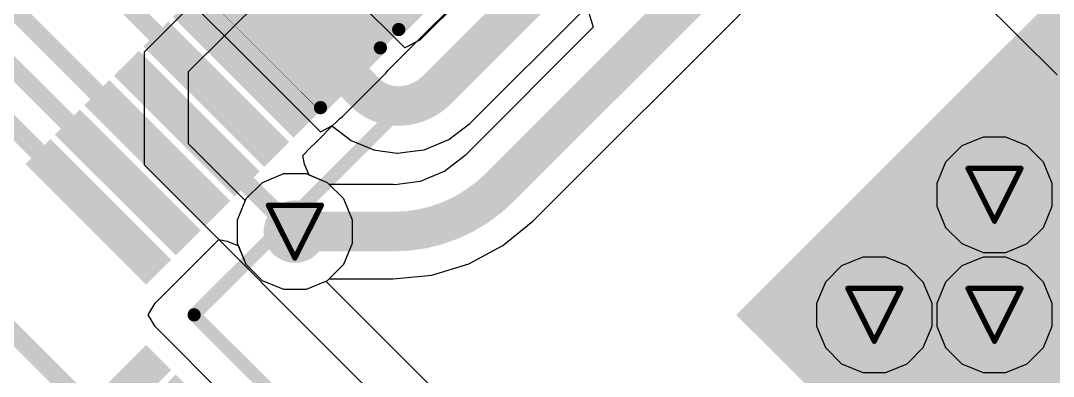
# Model space of a CAD drawing. Header units: inches. Extents: x 0 to 211, y 0 to 201.
# Drawn here: x 1.7526 to 2.1429, y 2.3402 to 2.4749 of the extents above; entities that cross this region are included whole.
import ezdxf

# ---------------------------------------------------------------- set-up
doc = ezdxf.new("R2010")
doc.units = ezdxf.units.IN
doc.header["$MEASUREMENT"] = 0
for name, color, linetype in [('Bottom Layer', 5, 'Continuous'), ('Bottom Overlay', 54, 'Continuous'), ('Bottom Paste', 16, 'Continuous'), ('Bottom Solder', 6, 'Continuous'), ('Drill Drawing', 1, 'Continuous'), ('Layer 1', 16, 'Continuous'), ('Layer 2', 76, 'Continuous'), ('Top Layer', 1, 'Continuous'), ('Top Overlay', 2, 'Continuous'), ('Top Paste', 8, 'Continuous'), ('Top Solder', 216, 'Continuous'), ('Via Holes', 16, 'Continuous')]:
    doc.layers.add(name, color=color, linetype=linetype)

# ---------------------------------------------------------------- blocks, each defined once
blk = doc.blocks.new('LQFP_128_EP_14_14__64')
at = {"layer": 'Top Layer'}
for points in [[(-0.09842499999999997, -0.09842500000000003), (-0.09842500000000003, 0.09842499999999997), (0.09842499999999997, 0.09842500000000003), (0.09842500000000003, -0.09842499999999997)], [(-0.2696726, -0.114163), (-0.2696726, -0.122037), (-0.3287276, -0.122037), (-0.3287276, -0.114163)], [(-0.2696726, -0.129923), (-0.2696726, -0.137797), (-0.3287276, -0.137797), (-0.3287276, -0.129923)], [(-0.2696725, -0.145663), (-0.2696725, -0.153537), (-0.3287275, -0.153537), (-0.3287275, -0.145663)], [(-0.2696726, -0.161413), (-0.2696726, -0.169287), (-0.3287276, -0.169287), (-0.3287276, -0.161413)], [(-0.2696725, -0.177163), (-0.2696725, -0.185037), (-0.3287275, -0.185037), (-0.3287275, -0.177163)], [(-0.2696725, -0.192913), (-0.2696725, -0.200787), (-0.3287275, -0.200787), (-0.3287275, -0.192913)], [(-0.2696726, -0.208663), (-0.2696726, -0.216537), (-0.3287276, -0.216537), (-0.3287276, -0.208663)], [(-0.2696725, -0.224413), (-0.2696725, -0.232287), (-0.3287275, -0.232287), (-0.3287275, -0.224413)], [(-0.2696725, -0.240163), (-0.2696725, -0.248037), (-0.3287275, -0.248037), (-0.3287275, -0.240163)], [(-0.248037, -0.2696725), (-0.240163, -0.2696725), (-0.240163, -0.3287275), (-0.248037, -0.3287275)]]:
    blk.add_hatch(color=1, dxfattribs=at).paths.add_polyline_path(points)
at = {"layer": 'Top Paste'}
for points in [[(-0.09842499999999997, -0.09842500000000003), (-0.09842500000000003, 0.09842499999999997), (0.09842499999999997, 0.09842500000000003), (0.09842500000000003, -0.09842499999999997)], [(-0.2696726, -0.114163), (-0.2696726, -0.122037), (-0.3287276, -0.122037), (-0.3287276, -0.114163)], [(-0.2696726, -0.129923), (-0.2696726, -0.137797), (-0.3287276, -0.137797), (-0.3287276, -0.129923)], [(-0.2696725, -0.145663), (-0.2696725, -0.153537), (-0.3287275, -0.153537), (-0.3287275, -0.145663)], [(-0.2696726, -0.161413), (-0.2696726, -0.169287), (-0.3287276, -0.169287), (-0.3287276, -0.161413)], [(-0.2696725, -0.177163), (-0.2696725, -0.185037), (-0.3287275, -0.185037), (-0.3287275, -0.177163)], [(-0.2696725, -0.192913), (-0.2696725, -0.200787), (-0.3287275, -0.200787), (-0.3287275, -0.192913)], [(-0.2696726, -0.208663), (-0.2696726, -0.216537), (-0.3287276, -0.216537), (-0.3287276, -0.208663)], [(-0.2696725, -0.224413), (-0.2696725, -0.232287), (-0.3287275, -0.232287), (-0.3287275, -0.224413)], [(-0.2696725, -0.240163), (-0.2696725, -0.248037), (-0.3287275, -0.248037), (-0.3287275, -0.240163)], [(-0.248037, -0.2696725), (-0.240163, -0.2696725), (-0.240163, -0.3287275), (-0.248037, -0.3287275)]]:
    blk.add_hatch(color=8, dxfattribs=at).paths.add_polyline_path(points)
at = {"layer": 'Top Solder'}
for points in [[(-0.1011809, -0.1011809), (-0.1011809, 0.1011809), (0.1011809, 0.1011809), (0.1011809, -0.1011809)], [(-0.2669167, -0.1114071), (-0.2669167, -0.1247929), (-0.3314835, -0.1247929), (-0.3314835, -0.1114071)], [(-0.2669167, -0.1271671), (-0.2669167, -0.1405529), (-0.3314835, -0.1405529), (-0.3314835, -0.1271671)], [(-0.2669166, -0.1429071), (-0.2669166, -0.1562929), (-0.3314834, -0.1562929), (-0.3314834, -0.1429071)], [(-0.2669167, -0.1586571), (-0.2669167, -0.1720429), (-0.3314835, -0.1720429), (-0.3314835, -0.1586571)], [(-0.2669166, -0.1744071), (-0.2669166, -0.1877929), (-0.3314834, -0.1877929), (-0.3314834, -0.1744071)], [(-0.2669166, -0.1901571), (-0.2669166, -0.2035429), (-0.3314834, -0.2035429), (-0.3314834, -0.1901571)], [(-0.2669167, -0.2059071), (-0.2669167, -0.2192929), (-0.3314835, -0.2192929), (-0.3314835, -0.2059071)], [(-0.2669166, -0.2216571), (-0.2669166, -0.2350429), (-0.3314834, -0.2350429), (-0.3314834, -0.2216571)], [(-0.2669166, -0.2374071), (-0.2669166, -0.2507929), (-0.3314834, -0.2507929), (-0.3314834, -0.2374071)], [(-0.2507929, -0.2669166), (-0.2374071, -0.2669166), (-0.2374071, -0.3314834), (-0.2507929, -0.3314834)], [(-0.2350429, -0.2669166), (-0.2216571, -0.2669166), (-0.2216571, -0.3314834), (-0.2350429, -0.3314834)]]:
    blk.add_hatch(color=216, dxfattribs=at).paths.add_polyline_path(points)
at = {"layer": 'Top Overlay'}
for points in [[(-0.24606, -0.24606, 0.005, 0.005, 0), (-0.24606, 0.24606, 0.005, 0.005, 0)], [(-0.24606, -0.24606, 0.005, 0.005, 0), (0.24606, -0.24606, 0.005, 0.005, 0)]]:
    blk.add_lwpolyline(points, format="xyseb", dxfattribs=at)
blk.add_lwpolyline([(-0.24731, -0.24606, 0.0025, 0.0025, 1), (-0.24481, -0.24606, 0.0025, 0.0025, 1)], format="xyseb", close=True, dxfattribs=at)
blk.add_lwpolyline([(-0.24731, -0.24606, 0.0025, 0.0025, 1), (-0.24481, -0.24606, 0.0025, 0.0025, 1)], format="xyseb", close=True, dxfattribs=at)
blk = doc.blocks.new('R___0402_B_164')
at = {"layer": 'Bottom Layer'}
for points in [[(-0.009500000000000001, 0.0125), (-0.009499999999999998, -0.0125), (-0.0275, -0.0125), (-0.0275, 0.0125)], [(0.0275, 0.0125), (0.0275, -0.0125), (0.009500000000000001, -0.0125), (0.009499999999999998, 0.0125)]]:
    blk.add_hatch(color=5, dxfattribs=at).paths.add_polyline_path(points)
at = {"layer": 'Bottom Paste'}
for points in [[(-0.009500000000000001, 0.0125), (-0.009499999999999998, -0.0125), (-0.0275, -0.0125), (-0.0275, 0.0125)], [(0.0275, 0.0125), (0.0275, -0.0125), (0.009500000000000001, -0.0125), (0.009499999999999998, 0.0125)]]:
    blk.add_hatch(color=16, dxfattribs=at).paths.add_polyline_path(points)
at = {"layer": 'Bottom Solder'}
for points in [[(-0.007334600000000002, 0.0146654), (-0.007334599999999998, -0.0146654), (-0.0296654, -0.0146654), (-0.0296654, 0.0146654)], [(0.0296654, 0.0146654), (0.0296654, -0.0146654), (0.007334600000000002, -0.0146654), (0.007334599999999998, 0.0146654)]]:
    blk.add_hatch(color=6, dxfattribs=at).paths.add_polyline_path(points)
at = {"layer": 'Bottom Overlay'}
for points in [[(0.031, 0.016, 0.005, 0.005, 0), (-0.031, 0.016, 0.005, 0.005, 0)], [(-0.031, 0.016, 0.005, 0.005, 0), (-0.031, -0.016, 0.005, 0.005, 0)], [(0.032, 0.017, 0.000127, 0.000127, 0), (-0.032, 0.017, 0.000127, 0.000127, 0)], [(0.031, 0.016, 0.005, 0.005, 0), (0.031, -0.016, 0.005, 0.005, 0)], [(0.031, -0.016, 0.005, 0.005, 0), (-0.031, -0.016, 0.005, 0.005, 0)]]:
    blk.add_lwpolyline(points, format="xyseb", dxfattribs=at)
for points in [[(-0.03225, 0.016, 0.0025, 0.0025, 1), (-0.02975, 0.016, 0.0025, 0.0025, 1)], [(-0.03225, 0.016, 0.0025, 0.0025, 1), (-0.02975, 0.016, 0.0025, 0.0025, 1)], [(-0.0320317, 0.017, 6.35e-05, 6.35e-05, 1), (-0.0319683, 0.017, 6.35e-05, 6.35e-05, 1)], [(0.02975, 0.016, 0.0025, 0.0025, 1), (0.03225, 0.016, 0.0025, 0.0025, 1)], [(0.02975, 0.016, 0.0025, 0.0025, 1), (0.03225, 0.016, 0.0025, 0.0025, 1)], [(0.0319683, 0.017, 6.35e-05, 6.35e-05, 1), (0.0320317, 0.017, 6.35e-05, 6.35e-05, 1)], [(-0.03225, -0.016, 0.0025, 0.0025, 1), (-0.02975, -0.016, 0.0025, 0.0025, 1)], [(-0.03225, -0.016, 0.0025, 0.0025, 1), (-0.02975, -0.016, 0.0025, 0.0025, 1)], [(0.02975, -0.016, 0.0025, 0.0025, 1), (0.03225, -0.016, 0.0025, 0.0025, 1)], [(0.02975, -0.016, 0.0025, 0.0025, 1), (0.03225, -0.016, 0.0025, 0.0025, 1)]]:
    blk.add_lwpolyline(points, format="xyseb", close=True, dxfattribs=at)
blk = doc.blocks.new('C___0402_B_350')
at = {"layer": 'Bottom Layer'}
for points in [[(-0.009500000000000001, 0.0125), (-0.009499999999999998, -0.0125), (-0.0275, -0.0125), (-0.0275, 0.0125)], [(0.0275, 0.0125), (0.0275, -0.0125), (0.009500000000000001, -0.0125), (0.009499999999999998, 0.0125)]]:
    blk.add_hatch(color=5, dxfattribs=at).paths.add_polyline_path(points)
at = {"layer": 'Bottom Paste'}
for points in [[(-0.009500000000000001, 0.0125), (-0.009499999999999998, -0.0125), (-0.0275, -0.0125), (-0.0275, 0.0125)], [(0.0275, 0.0125), (0.0275, -0.0125), (0.009500000000000001, -0.0125), (0.009499999999999998, 0.0125)]]:
    blk.add_hatch(color=16, dxfattribs=at).paths.add_polyline_path(points)
at = {"layer": 'Bottom Solder'}
for points in [[(-0.007137800000000001, 0.0148622), (-0.007137799999999999, -0.0148622), (-0.0298622, -0.0148622), (-0.0298622, 0.0148622)], [(0.0298622, 0.0148622), (0.0298622, -0.0148622), (0.007137800000000001, -0.0148622), (0.007137799999999999, 0.0148622)]]:
    blk.add_hatch(color=6, dxfattribs=at).paths.add_polyline_path(points)
at = {"layer": 'Bottom Overlay'}
for points in [[(-0.011, 0.016, 0.005, 0.005, 0), (-0.031, 0.016, 0.005, 0.005, 0)], [(-0.031, 0.016, 0.005, 0.005, 0), (-0.031, -0.016, 0.005, 0.005, 0)], [(0.031, 0.016, 0.005, 0.005, 0), (0.011, 0.016, 0.005, 0.005, 0)], [(0.031, 0.016, 0.005, 0.005, 0), (0.031, -0.016, 0.005, 0.005, 0)], [(-0.011, -0.016, 0.005, 0.005, 0), (-0.031, -0.016, 0.005, 0.005, 0)], [(0.031, -0.016, 0.005, 0.005, 0), (0.011, -0.016, 0.005, 0.005, 0)]]:
    blk.add_lwpolyline(points, format="xyseb", dxfattribs=at)
for points in [[(-0.03225, 0.016, 0.0025, 0.0025, 1), (-0.02975, 0.016, 0.0025, 0.0025, 1)], [(-0.03225, 0.016, 0.0025, 0.0025, 1), (-0.02975, 0.016, 0.0025, 0.0025, 1)], [(-0.01225, 0.016, 0.0025, 0.0025, 1), (-0.00975, 0.016, 0.0025, 0.0025, 1)], [(0.00975, 0.016, 0.0025, 0.0025, 1), (0.01225, 0.016, 0.0025, 0.0025, 1)], [(0.02975, 0.016, 0.0025, 0.0025, 1), (0.03225, 0.016, 0.0025, 0.0025, 1)], [(0.02975, 0.016, 0.0025, 0.0025, 1), (0.03225, 0.016, 0.0025, 0.0025, 1)], [(-0.03225, -0.016, 0.0025, 0.0025, 1), (-0.02975, -0.016, 0.0025, 0.0025, 1)], [(-0.03225, -0.016, 0.0025, 0.0025, 1), (-0.02975, -0.016, 0.0025, 0.0025, 1)], [(-0.01225, -0.016, 0.0025, 0.0025, 1), (-0.00975, -0.016, 0.0025, 0.0025, 1)], [(0.00975, -0.016, 0.0025, 0.0025, 1), (0.01225, -0.016, 0.0025, 0.0025, 1)], [(0.02975, -0.016, 0.0025, 0.0025, 1), (0.03225, -0.016, 0.0025, 0.0025, 1)], [(0.02975, -0.016, 0.0025, 0.0025, 1), (0.03225, -0.016, 0.0025, 0.0025, 1)]]:
    blk.add_lwpolyline(points, format="xyseb", close=True, dxfattribs=at)

msp = doc.modelspace()

# ---------------------------------------------------------------- hatches: boundary and pattern name
at = {"layer": 'Bottom Layer'}
h = msp.add_hatch(color=5, dxfattribs=at)
edge = h.paths.add_edge_path()
edge.add_arc((2.1207111, 2.4089665), 0.011811, 0, 360)
h = msp.add_hatch(color=5, dxfattribs=at)
edge = h.paths.add_edge_path()
edge.add_arc((1.856263, 2.3950266), 0.011811, 0, 360)
h = msp.add_hatch(color=5, dxfattribs=at)
edge = h.paths.add_edge_path()
edge.add_arc((2.075278, 2.3635333), 0.011811, 0, 360)
h = msp.add_hatch(color=5, dxfattribs=at)
edge = h.paths.add_edge_path()
edge.add_arc((2.1207112, 2.3635333), 0.011811, 0, 360)
at = {"layer": 'Layer 1'}
h = msp.add_hatch(color=16, dxfattribs=at)
edge = h.paths.add_edge_path()
edge.add_arc((2.1207111, 2.4089665), 0.011811, 0, 360)
h = msp.add_hatch(color=16, dxfattribs=at)
edge = h.paths.add_edge_path()
edge.add_arc((1.856263, 2.3950266), 0.011811, 0, 360)
h = msp.add_hatch(color=16, dxfattribs=at)
edge = h.paths.add_edge_path()
edge.add_arc((2.075278, 2.3635333), 0.011811, 0, 360)
h = msp.add_hatch(color=16, dxfattribs=at)
edge = h.paths.add_edge_path()
edge.add_arc((2.1207112, 2.3635333), 0.011811, 0, 360)
at = {"layer": 'Layer 2'}
h = msp.add_hatch(color=76, dxfattribs=at)
edge = h.paths.add_edge_path()
edge.add_arc((2.1207111, 2.4089665), 0.011811, 0, 360)
h = msp.add_hatch(color=76, dxfattribs=at)
edge = h.paths.add_edge_path()
edge.add_arc((1.856263, 2.3950266), 0.011811, 0, 360)
h = msp.add_hatch(color=76, dxfattribs=at)
edge = h.paths.add_edge_path()
edge.add_arc((2.075278, 2.3635333), 0.011811, 0, 360)
h = msp.add_hatch(color=76, dxfattribs=at)
edge = h.paths.add_edge_path()
edge.add_arc((2.1207112, 2.3635333), 0.011811, 0, 360)
at = {"layer": 'Top Layer'}
msp.add_hatch(color=1, dxfattribs=at).paths.add_polyline_path([(1.8051317, 2.5074119), (1.8668899, 2.4456537), (1.8836087, 2.4623725), (1.8218505, 2.5241307)])
h = msp.add_hatch(color=1, dxfattribs=at)
edge = h.paths.add_edge_path()
edge.add_arc((2.1207111, 2.4089665), 0.011811, 0, 360)
h = msp.add_hatch(color=1, dxfattribs=at)
edge = h.paths.add_edge_path()
edge.add_arc((1.856263, 2.3950266), 0.011811, 0, 360)
h = msp.add_hatch(color=1, dxfattribs=at)
edge = h.paths.add_edge_path()
edge.add_arc((2.075278, 2.3635333), 0.011811, 0, 360)
h = msp.add_hatch(color=1, dxfattribs=at)
edge = h.paths.add_edge_path()
edge.add_arc((2.1207112, 2.3635333), 0.011811, 0, 360)
at = {"layer": 'Via Holes'}
h = msp.add_hatch(color=7, dxfattribs=at)
edge = h.paths.add_edge_path()
edge.add_arc((2.1207111, 2.4089665), 0.0059055, 0, 360)
h = msp.add_hatch(color=7, dxfattribs=at)
edge = h.paths.add_edge_path()
edge.add_arc((1.856263, 2.3950266), 0.0059055, 0, 360)
h = msp.add_hatch(color=7, dxfattribs=at)
edge = h.paths.add_edge_path()
edge.add_arc((2.075278, 2.3635333), 0.0059055, 0, 360)
h = msp.add_hatch(color=7, dxfattribs=at)
edge = h.paths.add_edge_path()
edge.add_arc((2.1207112, 2.3635333), 0.0059055, 0, 360)

# ---------------------------------------------------------------- linework, layer by layer
at = {"layer": 'Bottom Layer'}
for p, q in [((1.9461986, 2.399034), (2.0761859, 2.5290213)), ((1.9458071, 2.5098043), (1.9035324, 2.4675297)), ((1.897756, 2.4645757), (1.8715886, 2.490743)), ((1.8129032, 2.4857888), (1.8390662, 2.4596258)), ((1.9225211, 2.4360512), (1.9662512, 2.4797814)), ((1.9666768, 2.4798789), (1.96905, 2.4723526)), ((1.96905, 2.4723526), (1.920965, 2.4242676)), ((1.9035324, 2.4675297), (1.897756, 2.4645757)), ((1.8390662, 2.4596258), (1.8659362, 2.4327558)), ((1.9144862, 2.4298959), (1.9224195, 2.4359833)), ((1.9224195, 2.4359833), (1.9225211, 2.4360512)), ((1.8659362, 2.4327558), (1.8702057, 2.4350727)), ((1.8702057, 2.4350727), (1.8702121, 2.4350663)), ((1.8702121, 2.4350663), (1.8706333, 2.4347849)), ((1.8706333, 2.4347849), (1.8775721, 2.4294605)), ((1.8775721, 2.4294605), (1.8860563, 2.4259462)), ((1.9051646, 2.4260348), (1.9144862, 2.4298959)), ((1.8860563, 2.4259462), (1.8885348, 2.4256199)), ((1.8885348, 2.4256199), (1.8949696, 2.4247438)), ((1.8949696, 2.4247438), (1.895161, 2.4247057)), ((1.895161, 2.4247057), (1.895161, 2.4247055)), ((1.895161, 2.4247055), (1.8951615, 2.4247054)), ((1.8951615, 2.4247054), (1.8951628, 2.4247057)), ((1.8951628, 2.4247057), (1.8978068, 2.4250587)), ((1.8978068, 2.4250587), (1.9019037, 2.4256055)), ((1.9019037, 2.4256055), (1.9051646, 2.4260348)), ((1.920965, 2.4242676), (1.9206614, 2.4238132)), ((1.9206614, 2.4238132), (1.9129939, 2.4179297)), ((1.8519245, 2.4168376), (1.8439081, 2.4135171)), ((1.8606015, 2.4168376), (1.8519245, 2.4168376)), ((1.8686179, 2.4135171), (1.8606015, 2.4168376)), ((1.9129939, 2.4179297), (1.9035654, 2.4140243)), ((1.8439081, 2.4135171), (1.8377725, 2.4073815)), ((1.8692656, 2.4128694), (1.8686179, 2.4135171)), ((1.8934474, 2.4128694), (1.8692656, 2.4128694)), ((1.8939834, 2.4127628), (1.8934474, 2.4128694)), ((1.9035654, 2.4140243), (1.8939834, 2.4127628)), ((1.8377725, 2.4073815), (1.834452, 2.3993651)), ((1.834452, 2.3993651), (1.834452, 2.3906881)), ((1.9349029, 2.3897427), (1.9462102, 2.3990224)), ((1.9462102, 2.3990224), (1.9461986, 2.399034)), ((1.834452, 2.3906881), (1.8377725, 2.3826717)), ((1.9220024, 2.3828472), (1.9349029, 2.3897427)), ((1.8377725, 2.3826717), (1.8439081, 2.3765361)), ((1.9080046, 2.3786011), (1.9220024, 2.3828472)), ((1.8934474, 2.3771673), (1.9080046, 2.3786011)), ((1.8439081, 2.3765361), (1.8519245, 2.3732156)), ((1.8606015, 2.3732156), (1.8686179, 2.3765361)), ((1.8686179, 2.3765361), (1.8692656, 2.3771838)), ((1.8692656, 2.3771838), (1.8934474, 2.3771838)), ((1.8934474, 2.3771838), (1.8934474, 2.3771673)), ((1.8519245, 2.3732156), (1.8606015, 2.3732156))]:
    msp.add_line(p, q, dxfattribs=at)
for points in [[(1.9335818, 2.4116508, 0.015, 0.015, 0), (2.0635691, 2.5416381, 0.015, 0.015, 0)], [(1.9099043, 2.448668, 0.015, 0.015, 0), (1.9676181, 2.5063818, 0.015, 0.015, 0)], [(1.8684111, 2.4621007, 0.015, 0.015, 0), (1.8684113, 2.4621007, 0.015, 0.015, 0)], [(1.8684113, 2.4621007, 0.015, 0.015, 0), (1.8828224, 2.4476895, 0.015, 0.015, 0)], [(1.9099043, 2.448668, 0.015, 0.015, -0.1992946027840899), (1.8951612, 2.4425485, 0.015, 0.015, 0)], [(1.8828224, 2.4476895, 0.015, 0.015, 0), (1.8828288, 2.4476831, 0.015, 0.015, 0)], [(1.8951612, 2.4425485, 0.015, 0.015, -0.199868726056772), (1.8828288, 2.4476831, 0.015, 0.015, 0)], [(1.9335818, 2.4116508, 0.015, 0.015, -0.198912367379658), (1.8934474, 2.3950266, 0.015, 0.015, 0)], [(1.856263, 2.3950266, 0.015, 0.015, 0), (1.8934474, 2.3950266, 0.015, 0.015, 0)]]:
    msp.add_lwpolyline(points, format="xyseb", dxfattribs=at)
for points in [[(1.8646611, 2.4621007, 0.0075, 0.0075, 1), (1.8721611, 2.4621007, 0.0075, 0.0075, 1)], [(1.8646613, 2.4621007, 0.0075, 0.0075, 1), (1.8721613, 2.4621007, 0.0075, 0.0075, 1)], [(1.8646613, 2.4621007, 0.0075, 0.0075, 1), (1.8721613, 2.4621007, 0.0075, 0.0075, 1)], [(1.9061543, 2.448668, 0.0075, 0.0075, 1), (1.9136543, 2.448668, 0.0075, 0.0075, 1)], [(1.9061543, 2.448668, 0.0075, 0.0075, 1), (1.9136543, 2.448668, 0.0075, 0.0075, 1)], [(1.8790724, 2.4476895, 0.0075, 0.0075, 1), (1.8865724, 2.4476895, 0.0075, 0.0075, 1)], [(1.8790724, 2.4476895, 0.0075, 0.0075, 1), (1.8865724, 2.4476895, 0.0075, 0.0075, 1)], [(1.8790788, 2.4476831, 0.0075, 0.0075, 1), (1.8865788, 2.4476831, 0.0075, 0.0075, 1)], [(1.8790788, 2.4476831, 0.0075, 0.0075, 1), (1.8865788, 2.4476831, 0.0075, 0.0075, 1)], [(1.8914112, 2.4425485, 0.0075, 0.0075, 1), (1.8989112, 2.4425485, 0.0075, 0.0075, 1)], [(1.8914112, 2.4425485, 0.0075, 0.0075, 1), (1.8989112, 2.4425485, 0.0075, 0.0075, 1)], [(1.9298318, 2.4116508, 0.0075, 0.0075, 1), (1.9373318, 2.4116508, 0.0075, 0.0075, 1)], [(1.9298318, 2.4116508, 0.0075, 0.0075, 1), (1.9373318, 2.4116508, 0.0075, 0.0075, 1)], [(1.852513, 2.3950266, 0.0075, 0.0075, 1), (1.860013, 2.3950266, 0.0075, 0.0075, 1)], [(1.8896974, 2.3950266, 0.0075, 0.0075, 1), (1.8971974, 2.3950266, 0.0075, 0.0075, 1)], [(1.8896974, 2.3950266, 0.0075, 0.0075, 1), (1.8971974, 2.3950266, 0.0075, 0.0075, 1)]]:
    msp.add_lwpolyline(points, format="xyseb", close=True, dxfattribs=at)
at = {"layer": 'Drill Drawing'}
for points in [[(2.1107111, 2.4189665, 0.002, 0.002, 0), (2.1307111, 2.4189665, 0.002, 0.002, 0)], [(2.1107111, 2.4189665, 0.002, 0.002, 0), (2.1207111, 2.3989665, 0.002, 0.002, 0)], [(2.1207111, 2.3989665, 0.002, 0.002, 0), (2.1307111, 2.4189665, 0.002, 0.002, 0)], [(1.846263, 2.4050266, 0.002, 0.002, 0), (1.866263, 2.4050266, 0.002, 0.002, 0)], [(1.846263, 2.4050266, 0.002, 0.002, 0), (1.856263, 2.3850266, 0.002, 0.002, 0)], [(1.856263, 2.3850266, 0.002, 0.002, 0), (1.866263, 2.4050266, 0.002, 0.002, 0)], [(2.065278, 2.3735333, 0.002, 0.002, 0), (2.085278, 2.3735333, 0.002, 0.002, 0)], [(2.065278, 2.3735333, 0.002, 0.002, 0), (2.075278, 2.3535333, 0.002, 0.002, 0)], [(2.075278, 2.3535333, 0.002, 0.002, 0), (2.085278, 2.3735333, 0.002, 0.002, 0)], [(2.1107112, 2.3735333, 0.002, 0.002, 0), (2.1307112, 2.3735333, 0.002, 0.002, 0)], [(2.1107112, 2.3735333, 0.002, 0.002, 0), (2.1207112, 2.3535333, 0.002, 0.002, 0)], [(2.1207112, 2.3535333, 0.002, 0.002, 0), (2.1307112, 2.3735333, 0.002, 0.002, 0)]]:
    msp.add_lwpolyline(points, format="xyseb", dxfattribs=at)
for points in [[(2.1102111, 2.4189665, 0.001, 0.001, 1), (2.1112111, 2.4189665, 0.001, 0.001, 1)], [(2.1102111, 2.4189665, 0.001, 0.001, 1), (2.1112111, 2.4189665, 0.001, 0.001, 1)], [(2.1302111, 2.4189665, 0.001, 0.001, 1), (2.1312111, 2.4189665, 0.001, 0.001, 1)], [(2.1302111, 2.4189665, 0.001, 0.001, 1), (2.1312111, 2.4189665, 0.001, 0.001, 1)], [(1.845763, 2.4050266, 0.001, 0.001, 1), (1.846763, 2.4050266, 0.001, 0.001, 1)], [(1.845763, 2.4050266, 0.001, 0.001, 1), (1.846763, 2.4050266, 0.001, 0.001, 1)], [(1.865763, 2.4050266, 0.001, 0.001, 1), (1.866763, 2.4050266, 0.001, 0.001, 1)], [(1.865763, 2.4050266, 0.001, 0.001, 1), (1.866763, 2.4050266, 0.001, 0.001, 1)], [(2.1202111, 2.3989665, 0.001, 0.001, 1), (2.1212111, 2.3989665, 0.001, 0.001, 1)], [(2.1202111, 2.3989665, 0.001, 0.001, 1), (2.1212111, 2.3989665, 0.001, 0.001, 1)], [(1.855763, 2.3850266, 0.001, 0.001, 1), (1.856763, 2.3850266, 0.001, 0.001, 1)], [(1.855763, 2.3850266, 0.001, 0.001, 1), (1.856763, 2.3850266, 0.001, 0.001, 1)], [(2.064778, 2.3735333, 0.001, 0.001, 1), (2.065778, 2.3735333, 0.001, 0.001, 1)], [(2.064778, 2.3735333, 0.001, 0.001, 1), (2.065778, 2.3735333, 0.001, 0.001, 1)], [(2.084778, 2.3735333, 0.001, 0.001, 1), (2.085778, 2.3735333, 0.001, 0.001, 1)], [(2.084778, 2.3735333, 0.001, 0.001, 1), (2.085778, 2.3735333, 0.001, 0.001, 1)], [(2.1102112, 2.3735333, 0.001, 0.001, 1), (2.1112112, 2.3735333, 0.001, 0.001, 1)], [(2.1102112, 2.3735333, 0.001, 0.001, 1), (2.1112112, 2.3735333, 0.001, 0.001, 1)], [(2.1302112, 2.3735333, 0.001, 0.001, 1), (2.1312112, 2.3735333, 0.001, 0.001, 1)], [(2.1302112, 2.3735333, 0.001, 0.001, 1), (2.1312112, 2.3735333, 0.001, 0.001, 1)], [(2.074778, 2.3535333, 0.001, 0.001, 1), (2.075778, 2.3535333, 0.001, 0.001, 1)], [(2.074778, 2.3535333, 0.001, 0.001, 1), (2.075778, 2.3535333, 0.001, 0.001, 1)], [(2.1202112, 2.3535333, 0.001, 0.001, 1), (2.1212112, 2.3535333, 0.001, 0.001, 1)], [(2.1202112, 2.3535333, 0.001, 0.001, 1), (2.1212112, 2.3535333, 0.001, 0.001, 1)]]:
    msp.add_lwpolyline(points, format="xyseb", close=True, dxfattribs=at)
at = {"layer": 'Layer 1'}
for p, q in [((1.8519245, 2.4168376), (1.8439081, 2.4135171)), ((1.8606015, 2.4168376), (1.8519245, 2.4168376)), ((1.8686179, 2.4135171), (1.8606015, 2.4168376)), ((1.8439081, 2.4135171), (1.8377725, 2.4073815)), ((1.8747535, 2.4073815), (1.8686179, 2.4135171)), ((1.8377725, 2.4073815), (1.834452, 2.3993651)), ((1.878074, 2.3993651), (1.8747535, 2.4073815)), ((1.834452, 2.3993651), (1.834452, 2.3906881)), ((1.878074, 2.3906881), (1.878074, 2.3993651)), ((1.834452, 2.3906881), (1.8377725, 2.3826717)), ((1.8747535, 2.3826717), (1.878074, 2.3906881)), ((1.8377725, 2.3826717), (1.8439081, 2.3765361)), ((1.8686179, 2.3765361), (1.8747535, 2.3826717)), ((1.8439081, 2.3765361), (1.8519245, 2.3732156)), ((1.8606015, 2.3732156), (1.8686179, 2.3765361)), ((1.8519245, 2.3732156), (1.8606015, 2.3732156))]:
    msp.add_line(p, q, dxfattribs=at)
at = {"layer": 'Layer 2'}
for p, q in [((1.8160847, 2.4555703), (1.9658882, 2.6053742)), ((1.9000028, 2.5637047), (1.7992228, 2.4629247)), ((2.0389698, 2.55968), (2.1443332, 2.4543166)), ((1.7992228, 2.4629247), (1.7992228, 2.4202565)), ((1.8160848, 2.428208), (1.8160847, 2.4555703)), ((1.8375203, 2.4067725), (1.8160848, 2.428208)), ((2.1163726, 2.4307775), (2.1083562, 2.427457)), ((2.1250496, 2.4307775), (2.1163726, 2.4307775)), ((2.133066, 2.427457), (2.1250496, 2.4307775)), ((2.1083562, 2.427457), (2.1022206, 2.4213214)), ((2.1392016, 2.4213214), (2.133066, 2.427457)), ((1.7992228, 2.4202565), (1.9685481, 2.2509312)), ((2.1022206, 2.4213214), (2.0989001, 2.413305)), ((2.1425221, 2.413305), (2.1392016, 2.4213214)), ((1.8519245, 2.4168376), (1.8439081, 2.4135171)), ((1.8606015, 2.4168376), (1.8519245, 2.4168376)), ((1.8686179, 2.4135171), (1.8606015, 2.4168376)), ((1.8439081, 2.4135171), (1.8377725, 2.4073815)), ((1.8747535, 2.4073815), (1.8686179, 2.4135171)), ((2.0989001, 2.413305), (2.0989001, 2.404628)), ((2.1425221, 2.404628), (2.1425221, 2.413305)), ((1.8377725, 2.4073815), (1.8375203, 2.4067725)), ((1.878074, 2.3993651), (1.8747535, 2.4073815)), ((2.0989001, 2.404628), (2.1022206, 2.3966116)), ((2.1392016, 2.3966116), (2.1425221, 2.404628)), ((1.878074, 2.3906881), (1.878074, 2.3993651)), ((2.1022206, 2.3966116), (2.1083562, 2.390476)), ((2.133066, 2.390476), (2.1392016, 2.3966116)), ((1.8747535, 2.3826717), (1.878074, 2.3906881)), ((2.1083562, 2.390476), (2.1163726, 2.3871555)), ((2.1250496, 2.3871555), (2.133066, 2.390476)), ((2.0709395, 2.3853443), (2.0629231, 2.3820238)), ((2.0796165, 2.3853443), (2.0709395, 2.3853443)), ((2.0876329, 2.3820238), (2.0796165, 2.3853443)), ((2.1163727, 2.3853443), (2.1083563, 2.3820238)), ((2.1163726, 2.3871555), (2.1250496, 2.3871555)), ((2.1250497, 2.3853443), (2.1163727, 2.3853443)), ((2.1330661, 2.3820238), (2.1250497, 2.3853443)), ((1.8686179, 2.3765361), (1.8747535, 2.3826717)), ((2.0629231, 2.3820238), (2.0567875, 2.3758882)), ((2.0937685, 2.3758882), (2.0876329, 2.3820238)), ((2.1083563, 2.3820238), (2.1022207, 2.3758882)), ((2.1392017, 2.3758882), (2.1330661, 2.3820238)), ((1.8680089, 2.3762839), (1.8686179, 2.3765361)), ((2.0389952, 2.2052976), (1.8680089, 2.3762839)), ((2.0567875, 2.3758882), (2.053467, 2.3678718)), ((2.097089, 2.3678718), (2.0937685, 2.3758882)), ((2.1022207, 2.3758882), (2.0989002, 2.3678718)), ((2.1425222, 2.3678718), (2.1392017, 2.3758882)), ((2.053467, 2.3678718), (2.053467, 2.3591948)), ((2.097089, 2.3591948), (2.097089, 2.3678718)), ((2.0989002, 2.3678718), (2.0989002, 2.3591948)), ((2.1425222, 2.3591948), (2.1425222, 2.3678718)), ((2.053467, 2.3591948), (2.0567875, 2.3511784)), ((2.0937685, 2.3511784), (2.097089, 2.3591948)), ((2.0989002, 2.3591948), (2.1022207, 2.3511784)), ((2.1392017, 2.3511784), (2.1425222, 2.3591948)), ((2.0567875, 2.3511784), (2.0629231, 2.3450428)), ((2.0876329, 2.3450428), (2.0937685, 2.3511784)), ((2.1022207, 2.3511784), (2.1083563, 2.3450428)), ((2.1330661, 2.3450428), (2.1392017, 2.3511784)), ((2.0629231, 2.3450428), (2.0709395, 2.3417223)), ((2.0796165, 2.3417223), (2.0876329, 2.3450428)), ((2.1083563, 2.3450428), (2.1163727, 2.3417223)), ((2.1250497, 2.3417223), (2.1330661, 2.3450428)), ((2.0709395, 2.3417223), (2.0796165, 2.3417223)), ((2.1163727, 2.3417223), (2.1250497, 2.3417223))]:
    msp.add_line(p, q, dxfattribs=at)
at = {"layer": 'Top Layer'}
for p, q in [((1.9002936, 2.4649151), (1.9289357, 2.4935572)), ((1.8913764, 2.455998), (1.9002936, 2.4649151)), ((1.8908184, 2.4551629), (1.8913764, 2.455998)), ((1.8740995, 2.438444), (1.8908184, 2.4551629)), ((1.8691321, 2.4337536), (1.8732647, 2.4378862)), ((1.8732647, 2.4378862), (1.8740995, 2.438444)), ((1.8668901, 2.4315114), (1.8691321, 2.4337536)), ((1.8620839, 2.4267054), (1.8643259, 2.4289472)), ((1.8643259, 2.4289472), (1.8668901, 2.4315114)), ((1.8668901, 2.4315114), (1.8668901, 2.4315114)), ((1.8592161, 2.4238376), (1.8620839, 2.4267054)), ((1.8598601, 2.4205838), (1.8592161, 2.4238376)), ((1.8616722, 2.4163941), (1.8598601, 2.4205838)), ((1.8686179, 2.4135171), (1.8616722, 2.4163941)), ((1.8747535, 2.4073815), (1.8686179, 2.4135171)), ((1.878074, 2.3993651), (1.8747535, 2.4073815)), ((1.878074, 2.3906881), (1.878074, 2.3993651)), ((1.8033825, 2.368004), (1.827452, 2.3920735)), ((1.827452, 2.3920735), (1.8307058, 2.3914295)), ((1.8307058, 2.3914295), (1.8348955, 2.3896174)), ((1.8348955, 2.3896174), (1.8377725, 2.3826717)), ((1.8747535, 2.3826717), (1.878074, 2.3906881)), ((1.8377725, 2.3826717), (1.8439081, 2.3765361)), ((1.8686179, 2.3765361), (1.8747535, 2.3826717)), ((1.8439081, 2.3765361), (1.8519245, 2.3732156)), ((1.8606015, 2.3732156), (1.8686179, 2.3765361)), ((1.8519245, 2.3732156), (1.8606015, 2.3732156)), ((1.8007495, 2.3635333), (1.8033825, 2.368004)), ((1.8033825, 2.3590626), (1.8007495, 2.3635333)), ((1.8334791, 2.328966), (1.8033825, 2.3590626))]:
    msp.add_line(p, q, dxfattribs=at)
for points in [[(1.6791341, 2.616703, 0.007, 0.007, 0), (1.8376577, 2.4581795, 0.007, 0.007, 0)], [(1.6709866, 2.6025766, 0.007, 0.007, 0), (1.8265208, 2.4470425, 0.007, 0.007, 0)], [(1.6383886, 2.590627, 0.007, 0.007, 0), (1.8042469, 2.4247687, 0.007, 0.007, 0)], [(1.6326065, 2.574135, 0.007, 0.007, 0), (1.79311, 2.4136316, 0.007, 0.007, 0)], [(1.6620903, 2.5223775, 0.007, 0.007, 0), (1.7819731, 2.4024947, 0.007, 0.007, 0)], [(1.6004328, 2.5061118, 0.007, 0.007, 0), (1.781973, 2.3245716, 0.007, 0.007, 0)], [(1.8487947, 2.4693165, 0.007, 0.007, 0), (1.8487947, 2.4693166, 0.007, 0.007, 0)], [(1.8153839, 2.4359057, 0.007, 0.007, 0), (1.856263, 2.3950266, 0.007, 0.007, 0)]]:
    msp.add_lwpolyline(points, format="xyseb", dxfattribs=at)
for points in [[(1.8470447, 2.4693166, 0.0035, 0.0035, 1), (1.8505447, 2.4693166, 0.0035, 0.0035, 1)], [(1.8470447, 2.4693165, 0.0035, 0.0035, 1), (1.8505447, 2.4693165, 0.0035, 0.0035, 1)], [(1.8359077, 2.4581795, 0.0035, 0.0035, 1), (1.8394077, 2.4581795, 0.0035, 0.0035, 1)], [(1.8247708, 2.4470425, 0.0035, 0.0035, 1), (1.8282708, 2.4470425, 0.0035, 0.0035, 1)], [(1.8136339, 2.4359057, 0.0035, 0.0035, 1), (1.8171339, 2.4359057, 0.0035, 0.0035, 1)], [(1.8024969, 2.4247687, 0.0035, 0.0035, 1), (1.8059969, 2.4247687, 0.0035, 0.0035, 1)], [(1.79136, 2.4136316, 0.0035, 0.0035, 1), (1.79486, 2.4136316, 0.0035, 0.0035, 1)], [(1.7802231, 2.4024947, 0.0035, 0.0035, 1), (1.7837231, 2.4024947, 0.0035, 0.0035, 1)], [(1.854513, 2.3950266, 0.0035, 0.0035, 1), (1.858013, 2.3950266, 0.0035, 0.0035, 1)]]:
    msp.add_lwpolyline(points, format="xyseb", close=True, dxfattribs=at)

# ---------------------------------------------------------------- block references
for name, p, rotation in [('LQFP_128_EP_14_14__64', (2.1661442, 2.3635333), 315), ('C___0402_B_350', (1.8848884, 2.5047498), 135), ('R___0402_B_164', (1.8553296, 2.4751822), 135)]:
    msp.add_blockref(name, p, dxfattribs=dict(rotation=rotation))

doc.saveas('drawing.dxf')
